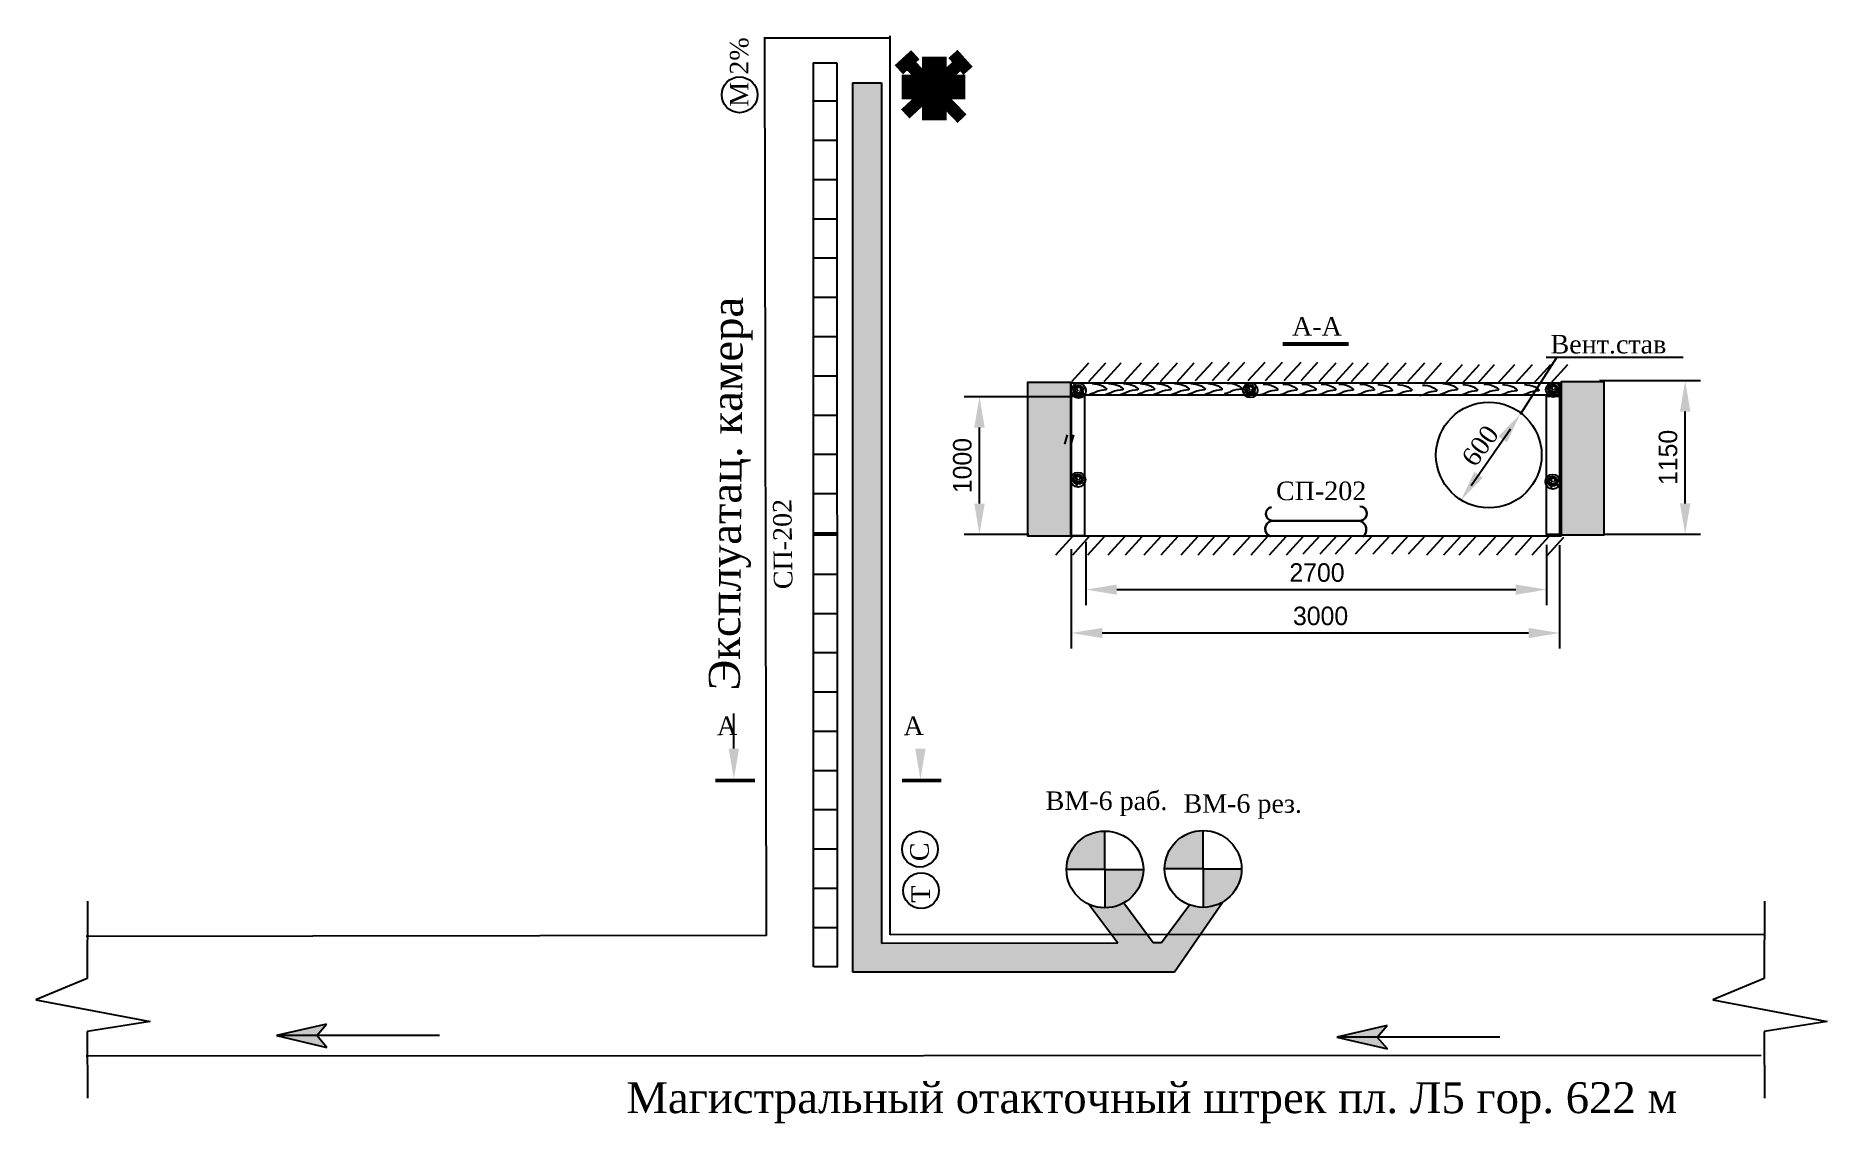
# Model space of a CAD drawing. Header units: millimetres. Extents: x 86 to 230, y 70 to 158.
import ezdxf

# ---------------------------------------------------------------- set-up
doc = ezdxf.new("R2010")
doc.units = ezdxf.units.MM
doc.dimstyles.new('ISO-25', dxfattribs={"dimtxt": 2.5, "dimasz": 2.5, "dimexe": 1.25, "dimexo": 0.625, "dimtad": 1, "dimtxsty": 'Standard', "dimcen": 2.5, "dimadec": 0, "dimazin": 0, "dimtfac": 1, "dimtmove": 0, "dimatfit": 3, "dimfxl": 1, "dimarcsym": 0})

# ---------------------------------------------------------------- blocks, each defined once
blk = doc.blocks.new('*D11')
at = {"color": 0, "lineweight": -2}
for p, q in [((170.51, 116.58), (170.51, 111.48)), ((207.75, 116.36), (207.75, 111.48)), ((173.01, 112.73), (205.25, 112.73))]:
    blk.add_line(p, q, dxfattribs=at)
at = {"color": 0}
for points in [[(173.01, 113.14), (173.01, 112.31), (170.51, 112.73)], [(205.25, 113.14), (205.25, 112.31), (207.75, 112.73)]]:
    blk.add_solid(points, dxfattribs=at)
at = {"layer": 'Defpoints', "color": 0}
for p in [(170.51, 117.2), (207.75, 116.98), (207.75, 112.73)]:
    blk.add_point(p, dxfattribs=at)
at = {"color": 0, "insert": (189.19, 114.1), "char_height": 1.5, "attachment_point": 5}
blk.add_mtext('2700', dxfattribs=at)
blk = doc.blocks.new('*D12')
at = {"color": 0, "lineweight": -2}
for p, q in [((169.33, 115.99), (169.33, 107.97)), ((208.79, 116.32), (208.79, 107.97)), ((171.83, 109.22), (206.29, 109.22))]:
    blk.add_line(p, q, dxfattribs=at)
at = {"color": 0}
for points in [[(171.83, 109.63), (171.83, 108.8), (169.33, 109.22)], [(206.29, 109.63), (206.29, 108.8), (208.79, 109.22)]]:
    blk.add_solid(points, dxfattribs=at)
at = {"layer": 'Defpoints', "color": 0}
for p in [(169.33, 116.61), (208.79, 116.95), (208.79, 109.22)]:
    blk.add_point(p, dxfattribs=at)
at = {"color": 0, "insert": (189.48, 110.59), "char_height": 1.5, "attachment_point": 5}
blk.add_mtext('3000', dxfattribs=at)
blk = doc.blocks.new('*D13')
at = {"color": 0, "lineweight": -2}
for p, q in [((169.21, 128.33), (160.66, 128.33)), ((161.91, 119.69), (161.91, 125.83)), ((165.9, 117.19), (160.66, 117.19))]:
    blk.add_line(p, q, dxfattribs=at)
at = {"color": 0}
for points in [[(161.49, 125.83), (162.33, 125.83), (161.91, 128.33)], [(161.49, 119.69), (162.33, 119.69), (161.91, 117.19)]]:
    blk.add_solid(points, dxfattribs=at)
at = {"layer": 'Defpoints', "color": 0}
for p in [(161.91, 128.33), (169.84, 128.33), (166.52, 117.19)]:
    blk.add_point(p, dxfattribs=at)
at = {"color": 0, "insert": (160.53, 122.76), "char_height": 1.5, "attachment_point": 5, "rotation": 90}
blk.add_mtext('1000', dxfattribs=at)
blk = doc.blocks.new('*D14')
at = {"color": 0, "lineweight": -2}
for p, q in [((212.03, 129.63), (220.2, 129.63)), ((218.95, 119.7), (218.95, 127.13)), ((212.48, 117.2), (220.2, 117.2))]:
    blk.add_line(p, q, dxfattribs=at)
at = {"color": 0}
for points in [[(218.53, 127.13), (219.37, 127.13), (218.95, 129.63)], [(218.53, 119.7), (219.37, 119.7), (218.95, 117.2)]]:
    blk.add_solid(points, dxfattribs=at)
at = {"layer": 'Defpoints', "color": 0}
for p in [(211.41, 129.63), (218.95, 129.63), (211.85, 117.2)]:
    blk.add_point(p, dxfattribs=at)
at = {"color": 0, "insert": (217.57, 123.42), "char_height": 1.5, "attachment_point": 5, "rotation": 90}
blk.add_mtext('1150', dxfattribs=at)

msp = doc.modelspace()

# ---------------------------------------------------------------- hatches: boundary and pattern name
for color, points in [(2, [(179.753, 84.822), (177.086, 84.821), (176.623, 84.196), (175.954, 84.196), (175.492, 84.821), (172.586, 84.821), (173.087, 84.155), (153.99, 84.127), (153.978, 153.727), (151.649, 153.727), (151.633, 81.81), (177.677, 81.808)]), (256, [(169.281, 129.468), (165.789, 129.468), (165.789, 117.086), (169.281, 117.086)]), (256, [(212.411, 129.536), (208.919, 129.536), (208.919, 117.154), (212.411, 117.154)]), (2, [(172.048, 93.202, 0.4142136), (168.941, 90.095), (172.048, 90.095)]), (2, [(179.985, 90.134), (179.985, 93.242, 0.4142136), (176.878, 90.134)]), (2, [(175.155, 90.095), (172.048, 90.095), (172.048, 86.988, 0.4142136)]), (2, [(179.985, 90.134), (179.985, 87.027, 0.4142136), (183.092, 90.134)]), (2, [(181.572, 87.463, -0.2295309), (178.872, 87.233), (177.086, 84.821), (179.753, 84.822)])]:
    msp.add_hatch(color=color).paths.add_polyline_path(points)
h = msp.add_hatch()
h.set_pattern_fill('LINE', angle=360, style=0)
h.set_pattern_definition([(360, (-170.8706, 209.398), (8e-16, 3.175), [])])
h.paths.add_polyline_path([(148.494, 116.681), (150.436, 116.681), (150.387, 153.272), (148.477, 153.272)])
h = msp.add_hatch()
h.set_pattern_fill('LINE', angle=360, style=0)
h.set_pattern_definition([(360, (-170.848, 174.3038), (8e-16, 3.175), [])])
h.paths.add_polyline_path([(148.517, 81.586), (150.458, 81.587), (150.409, 118.178), (148.499, 118.178)])
msp.add_hatch(color=2).paths.add_polyline_path([(173.589, 87.396, -0.243321), (170.736, 87.278), (172.586, 84.821), (175.492, 84.821)], flags=17)
at = {"lineweight": 25}
for color, points in [(5, [(105.083, 76.657), (109.169, 75.696), (108.341, 76.657), (109.142, 77.591)]), (1, [(190.798, 76.533), (194.884, 75.572), (194.056, 76.533), (194.857, 77.467)])]:
    msp.add_hatch(color=color, dxfattribs=at).paths.add_polyline_path(points)

# ---------------------------------------------------------------- linework, layer by layer
at = {"color": 0}
for p, q in [((154.689, 157.333), (144.469, 157.333)), ((151.649, 153.727), (153.978, 153.727)), ((175.954, 84.196), (176.623, 84.196))]:
    msp.add_line(p, q, dxfattribs=at)
for p, q in [((144.684, 84.758), (144.551, 157.333)), ((154.684, 84.818), (154.677, 157.52)), ((148.477, 155.323), (148.478, 82.206)), ((150.387, 155.323), (150.41, 82.206)), ((151.649, 153.727), (151.633, 81.81)), ((153.978, 153.727), (153.99, 84.127)), ((169.387, 129.565), (170.755, 131.066)), ((170.755, 129.565), (172.124, 131.066)), ((171.991, 129.565), (173.36, 131.066)), ((173.625, 129.565), (174.993, 131.066)), ((175.037, 129.565), (176.406, 131.066)), ((176.538, 129.565), (177.906, 131.066)), ((177.906, 129.565), (179.275, 131.066)), ((179.382, 129.634), (180.75, 131.134)), ((180.75, 129.634), (182.119, 131.134)), ((181.986, 129.634), (183.355, 131.134)), ((183.62, 129.634), (184.988, 131.134)), ((185.032, 129.634), (186.401, 131.134)), ((186.533, 129.634), (187.902, 131.134)), ((187.902, 129.634), (189.27, 131.134)), ((189.377, 129.565), (190.746, 131.066)), ((190.746, 129.565), (192.114, 131.066)), ((191.982, 129.565), (193.35, 131.066)), ((193.615, 129.565), (194.983, 131.066)), ((195.028, 129.565), (196.396, 131.066)), ((196.528, 129.565), (197.897, 131.066)), ((197.897, 129.565), (199.265, 131.066)), ((199.578, 129.429), (200.946, 130.929)), ((200.946, 129.429), (202.315, 130.929)), ((202.182, 129.429), (203.551, 130.929)), ((203.816, 129.429), (205.184, 130.929)), ((205.228, 129.429), (206.597, 130.929)), ((205.628, 126.918), (208.602, 131.547)), ((206.729, 129.429), (208.097, 130.929)), ((207.705, 131.541), (218.786, 131.541)), ((208.097, 129.429), (209.466, 130.929)), ((169.898, 128.783), (169.63, 129.273)), ((170.009, 128.83), (170.167, 129.004)), ((170.167, 129.004), (170.373, 129.004)), ((170.373, 129.004), (170.452, 129.052)), ((183.776, 128.823), (183.507, 129.313)), ((183.887, 128.871), (184.045, 129.045)), ((184.045, 129.045), (184.25, 129.045)), ((184.25, 129.045), (184.329, 129.092)), ((208.268, 128.865), (208, 129.355)), ((208.379, 128.913), (208.537, 129.087)), ((208.537, 129.087), (208.743, 129.087)), ((208.743, 129.087), (208.822, 129.134)), ((169.566, 128.735), (169.456, 128.609)), ((169.835, 128.751), (169.566, 128.735)), ((169.898, 128.735), (169.804, 128.451)), ((169.804, 128.451), (169.804, 128.293)), ((169.946, 128.735), (170.231, 128.625)), ((170.231, 128.625), (170.373, 128.546)), ((183.444, 128.776), (183.333, 128.649)), ((183.713, 128.792), (183.444, 128.776)), ((183.776, 128.776), (183.681, 128.491)), ((183.681, 128.491), (183.681, 128.333)), ((183.823, 128.776), (184.108, 128.665)), ((184.108, 128.665), (184.25, 128.586)), ((207.936, 128.818), (207.826, 128.692)), ((208.205, 128.834), (207.936, 128.818)), ((208.268, 128.818), (208.174, 128.534)), ((208.174, 128.534), (208.174, 128.376)), ((208.316, 128.818), (208.601, 128.707)), ((208.601, 128.707), (208.743, 128.628)), ((168.989, 125.234), (168.779, 124.496)), ((169.517, 125.234), (169.306, 124.496)), ((201.641, 121.146), (204.825, 125.739)), ((169.858, 121.587), (169.589, 122.077)), ((169.969, 121.634), (170.127, 121.808)), ((170.127, 121.808), (170.332, 121.808)), ((170.332, 121.808), (170.412, 121.855)), ((208.226, 121.423), (207.957, 121.913)), ((208.337, 121.471), (208.495, 121.644)), ((208.495, 121.644), (208.7, 121.644)), ((208.7, 121.644), (208.779, 121.692)), ((169.526, 121.539), (169.415, 121.413)), ((169.795, 121.555), (169.526, 121.539)), ((169.858, 121.539), (169.763, 121.255)), ((169.763, 121.255), (169.763, 121.097)), ((169.905, 121.539), (170.19, 121.429)), ((170.19, 121.429), (170.332, 121.35)), ((207.894, 121.376), (207.783, 121.249)), ((208.163, 121.392), (207.894, 121.376)), ((208.226, 121.376), (208.131, 121.091)), ((208.131, 121.091), (208.131, 120.933)), ((208.273, 121.376), (208.558, 121.265)), ((208.558, 121.265), (208.7, 121.186)), ((168.074, 115.544), (169.443, 117.044)), ((169.443, 115.544), (170.811, 117.044)), ((170.679, 115.544), (172.047, 117.044)), ((172.312, 115.544), (173.681, 117.044)), ((173.725, 115.544), (175.093, 117.044)), ((175.226, 115.544), (176.594, 117.044)), ((176.594, 115.544), (177.962, 117.044)), ((178.207, 115.544), (179.575, 117.044)), ((179.575, 115.544), (180.943, 117.044)), ((180.811, 115.544), (182.179, 117.044)), ((182.444, 115.544), (183.813, 117.044)), ((183.857, 115.544), (185.225, 117.044)), ((185.358, 115.544), (186.726, 117.044)), ((186.726, 115.544), (188.095, 117.044)), ((188.076, 115.61), (189.445, 117.11)), ((189.445, 115.61), (190.813, 117.11)), ((190.681, 115.61), (192.049, 117.11)), ((192.314, 115.61), (193.683, 117.11)), ((193.727, 115.61), (195.095, 117.11)), ((195.228, 115.61), (196.596, 117.11)), ((196.596, 115.61), (197.965, 117.11)), ((198.072, 115.542), (199.44, 117.042)), ((199.44, 115.542), (200.809, 117.042)), ((200.676, 115.542), (202.045, 117.042)), ((202.309, 115.542), (203.678, 117.042)), ((203.722, 115.542), (205.09, 117.042)), ((205.223, 115.542), (206.591, 117.042)), ((206.591, 115.542), (207.96, 117.042)), ((207.782, 115.475), (209.15, 116.975)), ((142.055, 99.876), (142.055, 102.699)), ((172.048, 90.095), (172.048, 93.202)), ((179.985, 90.134), (179.985, 93.242)), ((172.048, 90.095), (168.941, 90.095)), ((172.048, 90.095), (175.155, 90.095)), ((172.048, 90.095), (172.048, 86.988)), ((179.985, 90.134), (176.878, 90.134)), ((179.985, 90.134), (183.092, 90.134)), ((179.985, 90.134), (179.985, 87.027)), ((170.736, 87.278), (173.087, 84.155)), ((173.589, 87.396), (175.954, 84.196)), ((176.623, 84.196), (178.873, 87.235)), ((177.677, 81.808), (181.574, 87.466)), ((144.684, 84.758), (89.716, 84.678)), ((153.99, 84.127), (173.087, 84.155)), ((225.398, 84.828), (154.684, 84.818)), ((151.633, 81.81), (177.677, 81.808)), ((225.087, 75.045), (89.716, 74.996))]:
    msp.add_line(p, q)
at = {"color": 7}
msp.add_line((148.477, 155.323), (150.387, 155.323), dxfattribs=at)
at = {"color": 7, "lineweight": 30}
msp.add_line((185.517, 118.293), (192.744, 118.293), dxfattribs=at)
at = {"lineweight": 25}
for p, q in [((89.802, 87.533), (89.776, 81.286)), ((225.357, 87.533), (225.331, 81.286)), ((89.776, 81.286), (85.635, 79.535)), ((225.331, 81.286), (221.189, 79.535)), ((85.635, 79.535), (94.874, 77.784)), ((221.189, 79.535), (230.428, 77.784)), ((94.874, 77.784), (89.776, 76.988)), ((89.776, 76.988), (89.802, 71.597)), ((230.428, 77.784), (225.331, 76.988)), ((225.331, 76.988), (225.357, 71.597))]:
    msp.add_line(p, q, dxfattribs=at)
at = {"color": 5, "lineweight": 25}
for p, q in [((109.142, 77.591), (105.083, 76.657)), ((108.341, 76.657), (109.142, 77.591)), ((118.262, 76.657), (105.078, 76.657)), ((105.083, 76.657), (109.169, 75.696)), ((109.169, 75.696), (108.341, 76.657))]:
    msp.add_line(p, q, dxfattribs=at)
at = {"color": 1, "lineweight": 25}
for p, q in [((194.857, 77.467), (190.798, 76.533)), ((194.056, 76.533), (194.857, 77.467)), ((203.978, 76.533), (190.794, 76.533)), ((190.798, 76.533), (194.884, 75.572)), ((194.884, 75.572), (194.056, 76.533))]:
    msp.add_line(p, q, dxfattribs=at)
at = {"color": 5, "const_width": 1}
for points in [[(155.39, 154.771), (156.726, 155.989)], [(160.984, 154.688), (159.765, 156.056)], [(155.908, 151.199), (160.499, 155.455)], [(160.499, 150.816), (156.058, 155.439)]]:
    msp.add_lwpolyline(points, dxfattribs=at)
at = {"color": 1, "const_width": 2}
for points in [[(158.255, 155.821), (158.255, 150.687)], [(160.757, 153.386), (155.622, 153.386)]]:
    msp.add_lwpolyline(points, dxfattribs=at)
at = {"const_width": 0.3}
for points in [[(186.428, 132.593), (191.742, 132.593)], [(140.56, 97.286), (143.754, 97.286)], [(155.64, 97.286), (158.834, 97.286)]]:
    msp.add_lwpolyline(points, dxfattribs=at)
for points in [[(169.281, 129.468), (165.789, 129.468), (165.789, 117.086), (169.281, 117.086)], [(169.293, 129.463), (208.898, 129.463), (208.898, 117.06), (169.293, 117.06)], [(169.314, 129.464), (208.803, 129.464), (208.803, 128.452), (169.314, 128.452)], [(212.411, 129.536), (208.919, 129.536), (208.919, 117.154), (212.411, 117.154)], [(169.349, 128.384), (170.401, 128.384), (170.401, 117.065), (169.349, 117.065)], [(207.745, 128.384), (208.796, 128.384), (208.796, 117.186), (207.745, 117.186)]]:
    msp.add_lwpolyline(points, close=True)
for centre, radius in [((142.52, 152.748), 1.445), ((169.919, 128.811), 0.594), ((169.898, 128.846), 0.396), ((169.914, 128.83), 0.273), ((183.796, 128.851), 0.594), ((183.776, 128.887), 0.396), ((183.792, 128.871), 0.273), ((208.289, 128.893), 0.594), ((208.268, 128.929), 0.396), ((208.284, 128.913), 0.273), ((203.078, 123.61), 4.271), ((169.879, 121.615), 0.594), ((169.858, 121.65), 0.396), ((169.874, 121.634), 0.273), ((208.246, 121.451), 0.594), ((208.226, 121.486), 0.396), ((208.242, 121.471), 0.273), ((157.093, 91.733), 1.445), ((172.048, 90.095), 3.107), ((179.985, 90.134), 3.107), ((157.189, 88.378), 1.445)]:
    msp.add_circle(centre, radius)
at = {"color": 7, "lineweight": 30}
for centre, radius, start, end in [((185.614, 118.855), 0.558, 99.44239, 263.57476), ((192.647, 118.88), 0.583, 275.75124, 89.97809), ((185.66, 117.654), 0.661, 102.00236, 252.78859), ((192.434, 117.588), 0.744, 306.83011, 73.34619)]:
    msp.add_arc(centre, radius, start, end, dxfattribs=at)
for points in [[(171.009, 129.398), (171.859, 129.196), (172.183, 128.953), (171.495, 128.791), (171.252, 128.67), (170.766, 128.508)], [(172.344, 129.398), (173.194, 129.196), (173.518, 128.953), (172.83, 128.791), (172.587, 128.67), (172.102, 128.508)], [(173.558, 129.398), (174.408, 129.196), (174.731, 128.953), (174.044, 128.791), (173.801, 128.67), (173.315, 128.508)], [(174.893, 129.398), (175.743, 129.196), (176.067, 128.953), (175.379, 128.791), (175.136, 128.67), (174.651, 128.508)], [(176.228, 129.398), (177.078, 129.196), (177.402, 128.953), (176.714, 128.791), (176.471, 128.67), (175.986, 128.508)], [(177.685, 129.398), (178.535, 129.196), (178.858, 128.953), (178.17, 128.791), (177.928, 128.67), (177.442, 128.508)], [(178.98, 129.398), (179.829, 129.196), (180.153, 128.953), (179.465, 128.791), (179.222, 128.67), (178.737, 128.508)], [(180.355, 129.398), (181.205, 129.196), (181.529, 128.953), (180.841, 128.791), (180.598, 128.67), (180.112, 128.508)], [(181.933, 129.438), (182.783, 129.236), (183.106, 128.993), (182.419, 128.832), (182.176, 128.71), (181.69, 128.549)], [(184.846, 129.357), (185.696, 129.155), (186.019, 128.913), (185.332, 128.751), (185.089, 128.63), (184.603, 128.468)], [(186.424, 129.357), (187.274, 129.155), (187.597, 128.913), (186.91, 128.751), (186.667, 128.63), (186.181, 128.468)], [(187.961, 129.357), (188.811, 129.155), (189.135, 128.913), (188.447, 128.751), (188.204, 128.63), (187.719, 128.468)], [(189.539, 129.357), (190.389, 129.155), (190.713, 128.913), (190.025, 128.751), (189.782, 128.63), (189.297, 128.468)], [(190.955, 129.357), (191.805, 129.155), (192.129, 128.913), (191.441, 128.751), (191.198, 128.63), (190.713, 128.468)], [(192.655, 129.357), (193.504, 129.155), (193.828, 128.913), (193.14, 128.751), (192.897, 128.63), (192.412, 128.468)], [(194.111, 129.317), (194.961, 129.115), (195.284, 128.872), (194.597, 128.71), (194.354, 128.589), (193.868, 128.427)], [(195.689, 129.317), (196.539, 129.115), (196.862, 128.872), (196.175, 128.71), (195.932, 128.589), (195.446, 128.427)], [(197.712, 129.276), (198.562, 129.074), (198.885, 128.832), (198.198, 128.67), (197.955, 128.549), (197.469, 128.387)], [(199.371, 129.398), (200.22, 129.196), (200.544, 128.953), (199.856, 128.791), (199.614, 128.67), (199.128, 128.508)], [(200.989, 129.317), (201.839, 129.115), (202.162, 128.872), (201.475, 128.71), (201.232, 128.589), (200.746, 128.427)], [(202.688, 129.357), (203.538, 129.155), (203.862, 128.913), (203.174, 128.751), (202.931, 128.63), (202.446, 128.468)], [(204.185, 129.317), (205.035, 129.115), (205.359, 128.872), (204.671, 128.71), (204.428, 128.589), (203.943, 128.427)], [(205.966, 129.317), (206.815, 129.115), (207.139, 128.872), (206.451, 128.71), (206.208, 128.589), (205.723, 128.427)]]:
    msp.add_spline(points, degree=3)
for points in [[(203.858, 125.116), (204.543, 124.641), (205.624, 126.933)], [(201.91, 122.251), (202.594, 121.777), (200.828, 119.959)], [(142.472, 99.876), (141.639, 99.876), (142.055, 97.376)], [(157.552, 99.876), (156.719, 99.876), (157.135, 97.376)]]:
    msp.add_solid(points)

# ---------------------------------------------------------------- texts
at = {"attachment_point": 1}
for s, insert, char_height, width, rotation in [('{\\fTimes New Roman|b0|i0|c204|p18;2%}', (141.734, 154.376), 1.5, 30.68116, 90), ('{\\fTimes New Roman|b0|i0|c204|p18;М}', (141.734, 151.78), 1.5, 30.68116, 90), ('{\\fTimes New Roman|b0|i0|c204|p18;Эксплуатац. камера}', (140.028, 104.575), 2.5, 76.66101, 89.51561), ('{\\fTimes New Roman|b0|i0|c204|p18;600}', (200.768, 123.433), 1.5, 30.68116, 54.10102), ('{\\fTimes New Roman|b0|i0|c204|p18;СП-202}', (145.293, 112.754), 1.5, 30.68116, 90.65155), ('{\\fTimes New Roman|b0|i0|c204|p18;А}', (140.664, 102.447), 1.5, 30.68116, 1.19439), ('{\\fTimes New Roman|b0|i0|c204|p18;А}', (155.744, 102.447), 1.5, 30.68116, 1.19439), ('{\\fTimes New Roman|b0|i0|c204|p18;С}', (156.315, 90.759), 1.5, 30.68116, 90.45148), ('{\\fTimes New Roman|b0|i0|c204|p18;Т}', (156.411, 87.403), 1.5, 30.68116, 90.45148)]:
    msp.add_mtext(s, dxfattribs=dict(at, insert=insert, char_height=char_height, width=width, rotation=rotation))
for s, insert, char_height, width in [('{\\fTimes New Roman|b0|i0|c204|p18;А-А}', (187.175, 134.771), 1.5, 30.68116), ('{\\fTimes New Roman|b0|i0|c204|p18;Вент.став}', (208.069, 133.327), 1.5, 30.68116), ('{\\fTimes New Roman|b0|i0|c204|p18;СП-202}', (185.876, 121.464), 1.5, 30.68116), ('{\\fTimes New Roman|b0|i0|c204|p18;ВМ-6 раб.}', (167.259, 96.4), 1.5, 76.66101), ('{\\fTimes New Roman|b0|i0|c204|p18;ВМ-6 рез.}', (178.397, 96.176), 1.5, 76.66101), ('{\\fTimes New Roman|b0|i0|c204|p18;Магистральный отакточный штрек пл. Л5 гор. 622 м}', (133.365, 72.883), 2.5, 85.19636)]:
    msp.add_mtext(s, dxfattribs=dict(at, insert=insert, char_height=char_height, width=width))

# ---------------------------------------------------------------- dimensions: what is measured, and where the dimension line sits
for base, p1, p2, text, picture, middle in [((218.949, 129.632), (211.852, 117.203), (211.406, 129.632), '1150', '*D14', (217.574, 123.418)), ((161.91, 128.329), (166.522, 117.195), (169.836, 128.329), '1000', '*D13', (160.535, 122.762))]:
    dim = msp.add_linear_dim(base=base, p1=p1, p2=p2, angle=90, text=text, dimstyle='ISO-25', override={"dimtxt": 1.5})
    dim.commit()
    dim.dimension.update_dxf_attribs({"geometry": picture, "text_midpoint": middle})
for base, p1, p2, text, picture, middle in [((208.79, 109.217), (169.329, 116.611), (208.79, 116.949), '3000', '*D12', (189.479, 109.217)), ((207.748, 112.727), (170.512, 117.202), (207.748, 116.983), '2700', '*D11', (189.186, 112.727))]:
    dim = msp.add_linear_dim(base=base, p1=p1, p2=p2, text=text, dimstyle='ISO-25', override={"dimtxt": 1.5})
    dim.commit()
    dim.dimension.update_dxf_attribs({"geometry": picture, "text_midpoint": middle, "dimtype": 160})

doc.saveas('drawing.dxf')
